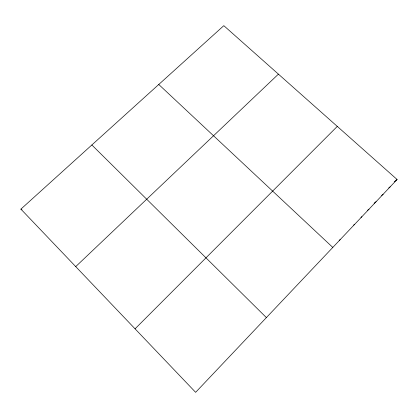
<?xml version="1.0" encoding="UTF-8"?>
<svg xmlns="http://www.w3.org/2000/svg" width="418" height="418" viewBox="0 0 418 418"><rect width="100%" height="100%" fill="white"/><g stroke="black" fill="none" stroke-linecap="round" stroke-linejoin="round"><path stroke-width="0.63" d="M397.1 179.5L195.634 392.335L20.9 209.125L223.813 25.665L397.1 179.5L394.211 181.814M135.061 328.825L337.284 126.393M75.726 266.611L278.425 74.143M388.756 187.948L390.151 186.841M381.613 195.441L383.154 194.234M374.126 203.205L376.106 201.675M367.584 210.254L369.01 209.172M360.953 217.397L361.868 216.717M353.654 225.062L354.678 224.314M339.212 240.319L340.142 239.671M20.9 209.125L21.976 209.852M158.762 84.478L332.796 247.43M91.856 144.973L266.381 317.596"/></g></svg>
